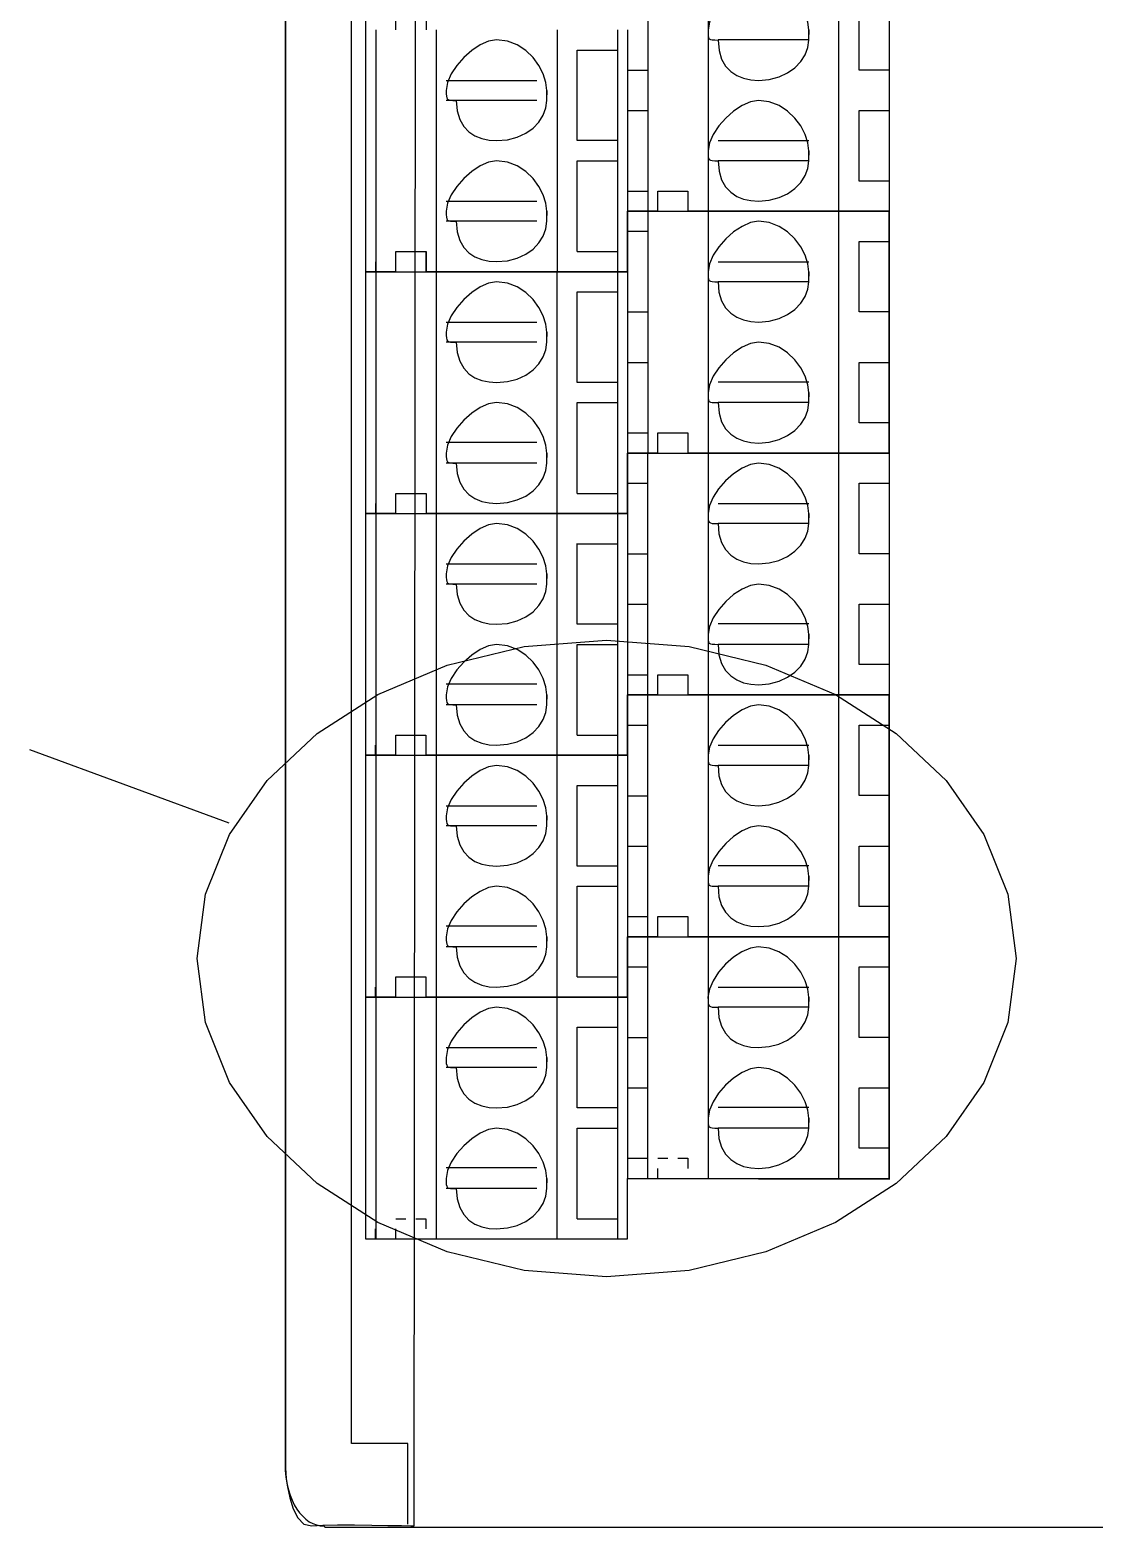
# Model space of a CAD drawing. Header units: metres. Extents: x 0 to 595, y 0 to 842.
# Drawn here: x 208.2 to 250.8, y 447.9 to 507.9 of the extents above; entities that cross this region are included whole.
import ezdxf

# ---------------------------------------------------------------- set-up
doc = ezdxf.new("R2010")
doc.units = ezdxf.units.M
doc.layers.add('SCHEMATICS', color=7, linetype='Continuous')

msp = doc.modelspace()

# ---------------------------------------------------------------- linework, layer by layer
at = {"layer": 'SCHEMATICS', "color": 7}
for p, q in [((223.547, 447.941), (223.631, 556.076)), ((218.373, 553.764), (218.373, 450.272)), ((218.389, 553.764), (218.389, 450.272)), ((221.039, 451.239), (221.039, 552.801)), ((242.587, 461.834), (242.587, 539.375)), ((221.602, 536.954), (221.602, 459.444)), ((232.904, 510.314), (232.904, 500.63)), ((235.324, 510.314), (235.324, 500.63)), ((240.568, 500.629), (240.568, 510.313)), ((242.586, 500.629), (242.586, 510.313)), ((241.376, 506.276), (241.376, 509.101)), ((222.813, 507.89), (222.813, 508.694)), ((224.022, 508.694), (224.022, 507.89)), ((221.6, 507.891), (221.6, 498.202)), ((222.008, 507.891), (222.008, 498.202)), ((224.431, 507.891), (224.431, 498.202)), ((229.271, 507.89), (229.271, 498.201)), ((231.695, 507.89), (231.695, 498.201)), ((232.099, 507.891), (232.099, 500.629)), ((239.36, 507.488), (239.36, 507.89)), ((230.078, 507.085), (231.694, 507.085)), ((230.079, 503.455), (230.079, 507.087)), ((239.36, 507.489), (235.725, 507.489)), ((224.832, 505.87), (228.467, 505.87)), ((232.097, 506.277), (232.499, 506.277)), ((232.499, 506.277), (232.903, 506.277)), ((242.587, 506.276), (241.376, 506.276)), ((228.866, 505.068), (228.866, 505.47)), ((228.467, 505.066), (224.832, 505.066)), ((232.097, 504.663), (232.499, 504.663)), ((232.499, 504.663), (232.903, 504.663)), ((241.376, 501.836), (241.376, 504.664)), ((241.376, 504.662), (242.587, 504.662)), ((231.695, 503.455), (230.079, 503.455)), ((235.725, 503.454), (239.36, 503.454)), ((239.36, 502.647), (239.36, 503.048)), ((230.079, 502.647), (231.695, 502.647)), ((230.079, 499.012), (230.079, 502.647)), ((239.36, 502.646), (235.725, 502.646)), ((242.587, 501.836), (241.376, 501.836)), ((224.832, 501.03), (228.467, 501.03)), ((232.099, 501.432), (232.501, 501.432)), ((232.501, 501.432), (232.905, 501.432)), ((233.307, 501.434), (234.516, 501.434)), ((233.307, 500.63), (233.307, 501.434)), ((233.308, 501.434), (233.712, 501.434)), ((233.308, 500.63), (233.308, 501.031)), ((234.116, 501.434), (234.517, 501.434)), ((234.516, 501.434), (234.516, 500.63)), ((234.517, 501.434), (234.517, 501.03)), ((234.517, 501.03), (234.517, 500.629)), ((228.866, 500.223), (228.866, 500.631)), ((232.096, 500.63), (232.096, 498.203)), ((233.305, 500.63), (232.096, 500.63)), ((232.098, 500.629), (233.307, 500.629)), ((232.098, 498.202), (232.098, 500.629)), ((232.904, 500.629), (232.904, 490.936)), ((233.307, 500.629), (234.516, 500.629)), ((242.584, 500.63), (234.514, 500.63)), ((234.516, 500.629), (242.586, 500.629)), ((235.324, 500.629), (235.324, 490.936)), ((240.568, 490.936), (240.568, 500.629)), ((242.585, 490.937), (242.585, 500.63)), ((228.467, 500.222), (224.832, 500.222)), ((232.096, 499.822), (232.498, 499.822)), ((232.498, 499.822), (232.902, 499.822)), ((241.375, 499.414), (242.586, 499.414)), ((241.375, 496.589), (241.375, 499.414)), ((222.007, 498.201), (222.007, 498.603)), ((222.812, 499.012), (224.021, 499.012)), ((222.812, 498.203), (222.812, 499.012)), ((222.814, 499.01), (223.218, 499.01)), ((222.814, 498.201), (222.814, 498.603)), ((223.621, 499.01), (224.023, 499.01)), ((224.021, 499.012), (224.021, 498.203)), ((224.023, 499.01), (224.023, 498.604)), ((224.023, 498.604), (224.023, 498.202)), ((230.079, 499.01), (231.695, 499.01)), ((235.724, 498.605), (239.359, 498.605)), ((222.811, 498.203), (221.599, 498.203)), ((221.6, 498.202), (221.6, 488.515)), ((221.601, 498.202), (222.813, 498.202)), ((222.008, 498.202), (222.008, 488.515)), ((222.813, 498.202), (224.022, 498.202)), ((232.096, 498.203), (224.02, 498.203)), ((224.022, 498.202), (232.098, 498.202)), ((224.431, 498.202), (224.431, 488.515)), ((229.27, 498.203), (229.27, 488.516)), ((231.694, 498.203), (231.694, 488.516)), ((232.099, 498.202), (232.099, 490.936)), ((239.359, 497.801), (239.359, 498.203)), ((230.077, 497.399), (231.693, 497.399)), ((230.079, 493.765), (230.079, 497.398)), ((239.359, 497.801), (235.724, 497.801)), ((224.831, 496.187), (228.466, 496.187)), ((232.096, 496.589), (232.498, 496.589)), ((232.498, 496.589), (232.902, 496.589)), ((242.586, 496.589), (241.375, 496.589)), ((228.866, 495.378), (228.866, 495.78)), ((228.466, 495.378), (224.831, 495.378)), ((232.096, 494.57), (232.498, 494.57)), ((232.498, 494.57), (232.902, 494.57)), ((241.375, 494.57), (242.586, 494.57)), ((241.376, 492.148), (241.376, 494.569)), ((231.695, 493.765), (230.079, 493.765)), ((235.725, 493.79), (239.36, 493.79)), ((239.36, 492.957), (239.36, 493.358)), ((230.079, 492.957), (231.695, 492.957)), ((230.079, 489.319), (230.079, 492.957)), ((239.36, 492.956), (235.725, 492.956)), ((242.587, 492.148), (241.376, 492.148)), ((224.832, 491.369), (228.467, 491.369)), ((232.098, 491.745), (232.5, 491.745)), ((232.5, 491.745), (232.904, 491.745)), ((233.308, 491.745), (233.712, 491.745)), ((233.309, 491.746), (234.518, 491.746)), ((233.309, 490.937), (233.309, 491.746)), ((234.116, 491.745), (234.517, 491.745)), ((234.517, 491.745), (234.517, 491.338)), ((234.518, 491.746), (234.518, 490.937)), ((228.866, 490.533), (228.866, 490.937)), ((232.098, 490.936), (232.098, 488.515)), ((233.307, 490.936), (232.098, 490.936)), ((232.098, 490.936), (233.307, 490.936)), ((232.098, 488.515), (232.098, 490.936)), ((232.903, 490.938), (232.903, 481.249)), ((233.307, 490.936), (234.516, 490.936)), ((233.308, 490.936), (233.308, 491.338)), ((242.586, 490.936), (234.516, 490.936)), ((234.516, 490.936), (242.586, 490.936)), ((235.323, 490.938), (235.323, 481.249)), ((240.567, 481.249), (240.567, 490.938)), ((242.587, 481.247), (242.587, 490.936)), ((228.467, 490.532), (224.832, 490.532)), ((232.098, 489.724), (232.5, 489.724)), ((232.5, 489.724), (232.904, 489.724)), ((241.374, 489.726), (242.585, 489.726)), ((241.374, 486.901), (241.374, 489.726)), ((222.813, 489.319), (223.217, 489.319)), ((222.814, 489.32), (224.023, 489.32)), ((222.814, 488.516), (222.814, 489.32)), ((223.62, 489.319), (224.022, 489.319)), ((224.022, 489.319), (224.022, 488.915)), ((224.023, 489.32), (224.023, 488.516)), ((230.078, 489.32), (231.694, 489.32)), ((221.599, 488.517), (221.599, 478.828)), ((222.813, 488.515), (221.601, 488.515)), ((221.601, 488.515), (222.813, 488.515)), ((222.006, 488.516), (222.006, 488.917)), ((222.007, 488.517), (222.007, 478.828)), ((222.813, 488.515), (222.813, 488.916)), ((222.813, 488.515), (224.022, 488.515)), ((232.098, 488.515), (224.022, 488.515)), ((224.022, 488.515), (232.098, 488.515)), ((224.43, 488.517), (224.43, 478.828)), ((229.269, 488.517), (229.269, 478.828)), ((231.693, 488.517), (231.693, 478.828)), ((232.098, 488.517), (232.098, 481.249)), ((235.726, 488.916), (239.361, 488.916)), ((239.358, 488.113), (239.358, 488.517)), ((239.361, 488.112), (235.726, 488.112)), ((230.078, 484.074), (230.078, 487.305)), ((230.079, 487.303), (231.695, 487.303)), ((232.098, 486.899), (232.5, 486.899)), ((232.5, 486.899), (232.904, 486.899)), ((242.585, 486.901), (241.374, 486.901)), ((224.833, 486.495), (228.468, 486.495)), ((228.865, 485.686), (228.865, 486.092)), ((228.468, 485.685), (224.833, 485.685)), ((232.098, 484.88), (232.5, 484.88)), ((232.5, 484.88), (232.904, 484.88)), ((241.374, 484.882), (242.585, 484.882)), ((241.375, 482.457), (241.375, 484.883)), ((231.694, 484.074), (230.078, 484.074)), ((235.724, 484.104), (239.359, 484.104)), ((239.359, 483.27), (239.359, 483.672)), ((230.078, 483.27), (231.694, 483.27)), ((230.078, 479.632), (230.078, 483.27)), ((239.359, 483.27), (235.724, 483.27)), ((242.586, 482.457), (241.375, 482.457)), ((232.097, 482.053), (232.499, 482.053)), ((232.499, 482.053), (232.903, 482.053)), ((233.306, 482.05), (234.515, 482.05)), ((233.306, 481.246), (233.306, 482.05)), ((233.307, 482.053), (233.711, 482.053)), ((234.115, 482.053), (234.516, 482.053)), ((234.515, 482.05), (234.515, 481.246)), ((234.516, 482.053), (234.516, 481.651)), ((224.831, 481.683), (228.466, 481.683)), ((228.865, 480.847), (228.865, 481.249)), ((232.095, 481.245), (232.095, 478.824)), ((233.304, 481.245), (232.095, 481.245)), ((232.097, 481.249), (233.306, 481.249)), ((232.097, 478.828), (232.097, 481.249)), ((232.903, 481.246), (232.903, 471.553)), ((233.306, 481.249), (234.515, 481.249)), ((233.307, 481.249), (233.307, 481.651)), ((242.583, 481.245), (234.513, 481.245)), ((234.515, 481.249), (242.585, 481.249)), ((235.323, 481.246), (235.323, 471.553)), ((240.567, 471.553), (240.567, 481.246)), ((242.584, 471.552), (242.584, 481.245)), ((228.466, 480.847), (224.831, 480.847)), ((232.095, 480.034), (232.497, 480.034)), ((232.497, 480.034), (232.901, 480.034)), ((241.374, 480.035), (242.585, 480.035)), ((241.374, 477.207), (241.374, 480.035)), ((222.811, 479.629), (224.02, 479.629)), ((222.811, 478.825), (222.811, 479.629)), ((222.812, 479.632), (223.216, 479.632)), ((223.619, 479.632), (224.021, 479.632)), ((224.02, 479.629), (224.02, 478.825)), ((224.021, 479.632), (224.021, 479.228)), ((230.077, 479.632), (231.693, 479.632)), ((216.134, 476.098), (208.154, 479.04)), ((222.81, 478.824), (221.598, 478.824)), ((221.599, 478.825), (221.599, 469.132)), ((221.6, 478.828), (222.812, 478.828)), ((222.005, 478.828), (222.005, 479.229)), ((222.007, 478.825), (222.007, 469.132)), ((222.812, 478.828), (222.812, 479.229)), ((222.812, 478.828), (224.021, 478.828)), ((232.095, 478.824), (224.019, 478.824)), ((224.021, 478.828), (232.097, 478.828)), ((224.43, 478.825), (224.43, 469.132)), ((229.269, 478.826), (229.269, 469.133)), ((231.693, 478.826), (231.693, 469.133)), ((232.098, 478.825), (232.098, 471.553)), ((235.723, 479.225), (239.358, 479.225)), ((239.358, 478.418), (239.358, 478.826)), ((239.358, 478.417), (235.723, 478.417)), ((230.076, 477.608), (231.692, 477.608)), ((230.078, 474.382), (230.078, 477.609)), ((232.095, 477.206), (232.497, 477.206)), ((232.497, 477.206), (232.901, 477.206)), ((242.585, 477.207), (241.374, 477.207)), ((224.83, 476.804), (228.465, 476.804)), ((228.865, 475.996), (228.865, 476.401)), ((228.465, 475.996), (224.83, 475.996)), ((232.095, 475.185), (232.497, 475.185)), ((232.497, 475.185), (232.901, 475.185)), ((241.374, 475.186), (242.585, 475.186)), ((241.375, 472.769), (241.375, 475.186)), ((231.694, 474.382), (230.078, 474.382)), ((235.724, 474.412), (239.359, 474.412)), ((239.359, 473.574), (239.359, 473.98)), ((230.078, 473.574), (231.694, 473.574)), ((230.078, 469.945), (230.078, 473.574)), ((239.359, 473.573), (235.724, 473.573)), ((242.586, 472.769), (241.375, 472.769)), ((232.097, 472.362), (232.499, 472.362)), ((232.499, 472.362), (232.903, 472.362)), ((233.305, 472.363), (234.514, 472.363)), ((233.305, 471.554), (233.305, 472.363)), ((233.307, 472.362), (233.711, 472.362)), ((234.115, 472.362), (234.516, 472.362)), ((234.514, 472.363), (234.514, 471.554)), ((234.516, 472.362), (234.516, 471.96)), ((224.831, 471.986), (228.466, 471.986)), ((232.902, 471.555), (232.902, 461.868)), ((233.307, 471.553), (233.307, 471.959)), ((235.322, 471.555), (235.322, 461.868)), ((240.566, 461.868), (240.566, 471.555)), ((228.466, 471.15), (224.831, 471.15)), ((228.865, 471.151), (228.865, 471.553)), ((232.094, 471.553), (232.094, 469.132)), ((233.303, 471.553), (232.094, 471.553)), ((232.097, 471.553), (233.306, 471.553)), ((232.097, 469.132), (232.097, 471.553)), ((233.306, 471.553), (234.515, 471.553)), ((242.582, 471.553), (234.512, 471.553)), ((234.515, 471.553), (242.585, 471.553)), ((242.583, 461.866), (242.583, 471.553)), ((222.81, 469.946), (224.019, 469.946)), ((222.81, 469.133), (222.81, 469.946)), ((222.812, 469.945), (223.216, 469.945)), ((223.619, 469.945), (224.021, 469.945)), ((224.019, 469.946), (224.019, 469.133)), ((224.021, 469.945), (224.021, 469.532)), ((230.077, 469.946), (231.693, 469.946)), ((232.094, 470.348), (232.496, 470.348)), ((232.496, 470.348), (232.9, 470.348)), ((241.373, 470.349), (242.584, 470.349)), ((241.373, 467.521), (241.373, 470.349)), ((222.005, 469.133), (222.005, 469.534)), ((222.812, 469.132), (222.812, 469.533)), ((235.722, 469.533), (239.357, 469.533)), ((222.809, 469.132), (221.597, 469.132)), ((221.598, 469.134), (221.598, 459.445)), ((221.6, 469.132), (222.812, 469.132)), ((222.006, 469.134), (222.006, 459.445)), ((222.812, 469.132), (224.021, 469.132)), ((232.094, 469.132), (224.018, 469.132)), ((224.021, 469.132), (232.097, 469.132)), ((224.429, 469.134), (224.429, 459.445)), ((229.268, 469.134), (229.268, 459.445)), ((231.692, 469.134), (231.692, 459.445)), ((232.097, 469.134), (232.097, 461.868)), ((239.357, 468.729), (235.722, 468.729)), ((239.357, 468.73), (239.357, 469.134)), ((230.075, 467.925), (231.691, 467.925)), ((230.077, 464.692), (230.077, 467.926)), ((232.094, 467.52), (232.496, 467.52)), ((232.496, 467.52), (232.9, 467.52)), ((242.584, 467.521), (241.373, 467.521)), ((224.829, 467.112), (228.464, 467.112)), ((228.464, 466.308), (224.829, 466.308)), ((228.864, 466.309), (228.864, 466.71)), ((232.094, 465.499), (232.496, 465.499)), ((232.496, 465.499), (232.9, 465.499)), ((241.373, 465.5), (242.584, 465.5)), ((241.374, 463.078), (241.374, 465.501)), ((231.693, 464.692), (230.077, 464.692)), ((235.723, 464.722), (239.358, 464.722)), ((230.077, 463.886), (231.693, 463.886)), ((230.077, 460.253), (230.077, 463.886)), ((239.358, 463.886), (235.723, 463.886)), ((239.358, 463.886), (239.358, 464.288)), ((232.096, 462.676), (232.498, 462.676)), ((232.498, 462.676), (232.902, 462.676)), ((233.306, 462.677), (233.71, 462.677)), ((234.114, 462.677), (234.515, 462.677)), ((234.515, 462.677), (234.515, 462.27)), ((242.585, 463.078), (241.374, 463.078)), ((224.83, 462.299), (228.465, 462.299)), ((233.306, 461.868), (233.306, 462.27)), ((228.465, 461.459), (224.83, 461.459)), ((228.864, 461.459), (228.864, 461.867)), ((232.096, 461.868), (233.305, 461.868)), ((232.096, 459.445), (232.096, 461.868)), ((232.099, 459.444), (232.099, 461.867)), ((232.099, 461.867), (242.587, 461.834)), ((233.305, 461.868), (234.514, 461.868)), ((234.514, 461.868), (242.584, 461.868)), ((222.811, 460.254), (223.215, 460.254)), ((223.618, 460.254), (224.02, 460.254)), ((224.02, 460.254), (224.02, 459.847)), ((230.076, 460.254), (231.692, 460.254)), ((222.004, 459.445), (222.004, 459.847)), ((222.811, 459.445), (222.811, 459.847)), ((221.599, 459.445), (222.811, 459.445)), ((221.602, 459.444), (232.099, 459.444)), ((222.811, 459.445), (224.02, 459.445)), ((224.02, 459.445), (232.096, 459.445)), ((223.3, 451.239), (221.039, 451.239)), ((223.3, 448.011), (223.3, 451.239)), ((218.389, 450.272), (218.4, 450.05)), ((218.4, 450.05), (218.424, 449.825)), ((218.424, 449.825), (218.458, 449.598)), ((218.458, 449.598), (218.511, 449.385)), ((218.511, 449.385), (218.575, 449.174)), ((218.575, 449.174), (218.655, 448.974)), ((218.655, 448.974), (218.745, 448.793)), ((218.745, 448.793), (218.845, 448.617)), ((218.845, 448.617), (218.956, 448.467)), ((218.956, 448.467), (219.082, 448.335)), ((219.082, 448.335), (219.21, 448.207)), ((219.21, 448.207), (219.346, 448.107)), ((219.346, 448.107), (219.492, 448.033)), ((219.492, 448.033), (219.639, 447.981)), ((219.639, 447.981), (219.786, 447.949)), ((219.786, 447.949), (219.936, 447.94)), ((219.936, 447.94), (219.973, 447.897)), ((219.973, 447.897), (397.561, 447.897))]:
    msp.add_line(p, q, dxfattribs=at)
for points in [[(237.339, 509.909), (237.022, 509.855), (236.685, 509.707), (236.348, 509.482), (236.03, 509.201), (235.749, 508.882), (235.525, 508.545), (235.377, 508.208), (235.323, 507.89)], [(239.36, 507.89), (239.323, 508.208), (239.215, 508.545), (239.04, 508.882), (238.804, 509.201), (238.511, 509.482), (238.166, 509.707), (237.774, 509.855), (237.339, 509.909)], [(235.323, 507.89), (235.324, 507.757), (235.329, 507.658), (235.344, 507.586), (235.373, 507.538), (235.421, 507.509), (235.493, 507.494), (235.592, 507.489), (235.725, 507.488)], [(239.36, 507.89), (239.36, 507.874), (239.36, 507.834), (239.36, 507.784), (239.36, 507.739), (239.36, 507.713), (239.36, 507.72), (239.36, 507.775), (239.36, 507.89)], [(226.851, 507.491), (226.532, 507.437), (226.195, 507.289), (225.857, 507.065), (225.538, 506.784), (225.258, 506.465), (225.034, 506.127), (224.886, 505.789), (224.832, 505.47)], [(228.866, 505.47), (228.829, 505.789), (228.721, 506.127), (228.547, 506.465), (228.312, 506.784), (228.02, 507.065), (227.676, 507.289), (227.285, 507.437), (226.851, 507.491)], [(235.725, 507.488), (235.761, 507.071), (235.864, 506.724), (236.024, 506.443), (236.231, 506.224), (236.475, 506.062), (236.748, 505.952), (237.039, 505.889), (237.339, 505.869)], [(237.339, 505.869), (237.774, 505.905), (238.166, 506.008), (238.511, 506.168), (238.804, 506.375), (239.04, 506.62), (239.215, 506.893), (239.323, 507.186), (239.36, 507.488)], [(224.832, 505.47), (224.833, 505.337), (224.838, 505.238), (224.853, 505.166), (224.883, 505.118), (224.931, 505.089), (225.003, 505.074), (225.103, 505.069), (225.237, 505.068)], [(228.866, 505.47), (228.866, 505.454), (228.866, 505.413), (228.866, 505.364), (228.866, 505.319), (228.866, 505.293), (228.866, 505.3), (228.866, 505.355), (228.866, 505.47)], [(225.237, 505.068), (225.273, 504.651), (225.376, 504.305), (225.535, 504.025), (225.741, 503.807), (225.985, 503.646), (226.258, 503.537), (226.55, 503.475), (226.851, 503.455)], [(226.851, 503.455), (227.285, 503.491), (227.676, 503.593), (228.02, 503.752), (228.312, 503.958), (228.547, 504.202), (228.721, 504.475), (228.829, 504.766), (228.866, 505.068)], [(237.339, 505.068), (237.022, 505.014), (236.685, 504.866), (236.348, 504.642), (236.03, 504.361), (235.749, 504.042), (235.525, 503.705), (235.377, 503.367), (235.323, 503.048)], [(239.36, 503.048), (239.323, 503.367), (239.215, 503.705), (239.04, 504.042), (238.804, 504.361), (238.511, 504.642), (238.166, 504.866), (237.774, 505.014), (237.339, 505.068)], [(235.323, 503.048), (235.324, 502.916), (235.329, 502.816), (235.344, 502.745), (235.373, 502.697), (235.421, 502.668), (235.493, 502.653), (235.592, 502.648), (235.725, 502.647)], [(239.36, 503.048), (239.36, 503.032), (239.36, 502.992), (239.36, 502.942), (239.36, 502.898), (239.36, 502.872), (239.36, 502.879), (239.36, 502.933), (239.36, 503.048)], [(226.851, 502.647), (226.532, 502.593), (226.195, 502.445), (225.857, 502.221), (225.538, 501.941), (225.258, 501.622), (225.034, 501.285), (224.886, 500.948), (224.832, 500.631)], [(228.866, 500.631), (228.829, 500.948), (228.721, 501.285), (228.547, 501.622), (228.312, 501.941), (228.02, 502.221), (227.676, 502.445), (227.285, 502.593), (226.851, 502.647)], [(235.725, 502.647), (235.761, 502.23), (235.864, 501.883), (236.024, 501.603), (236.231, 501.385), (236.475, 501.223), (236.748, 501.113), (237.039, 501.051), (237.339, 501.031)], [(237.339, 501.031), (237.774, 501.067), (238.166, 501.17), (238.511, 501.329), (238.804, 501.535), (239.04, 501.78), (239.215, 502.053), (239.323, 502.345), (239.36, 502.647)], [(224.832, 500.631), (224.833, 500.496), (224.838, 500.395), (224.853, 500.323), (224.883, 500.274), (224.931, 500.245), (225.003, 500.229), (225.103, 500.224), (225.237, 500.223)], [(228.866, 500.631), (228.866, 500.614), (228.866, 500.574), (228.866, 500.523), (228.866, 500.478), (228.866, 500.452), (228.866, 500.459), (228.866, 500.514), (228.866, 500.631)], [(225.237, 500.223), (225.273, 499.806), (225.376, 499.459), (225.535, 499.179), (225.741, 498.96), (225.985, 498.798), (226.258, 498.688), (226.55, 498.626), (226.851, 498.606)], [(226.851, 498.606), (227.285, 498.642), (227.676, 498.745), (228.02, 498.904), (228.312, 499.111), (228.547, 499.356), (228.721, 499.629), (228.829, 499.921), (228.866, 500.223)], [(237.338, 500.222), (237.021, 500.169), (236.684, 500.02), (236.347, 499.797), (236.029, 499.516), (235.748, 499.197), (235.524, 498.86), (235.376, 498.522), (235.322, 498.203)], [(239.359, 498.203), (239.322, 498.522), (239.214, 498.86), (239.039, 499.197), (238.803, 499.516), (238.51, 499.797), (238.165, 500.02), (237.773, 500.169), (237.338, 500.222)], [(235.322, 498.203), (235.323, 498.07), (235.328, 497.971), (235.343, 497.899), (235.372, 497.851), (235.42, 497.822), (235.492, 497.807), (235.591, 497.802), (235.724, 497.801)], [(239.359, 498.203), (239.359, 498.187), (239.359, 498.147), (239.359, 498.097), (239.359, 498.052), (239.359, 498.026), (239.359, 498.034), (239.359, 498.088), (239.359, 498.203)], [(226.851, 497.801), (226.532, 497.747), (226.195, 497.599), (225.857, 497.375), (225.538, 497.094), (225.258, 496.775), (225.034, 496.437), (224.886, 496.099), (224.832, 495.78)], [(228.866, 495.78), (228.829, 496.099), (228.721, 496.437), (228.547, 496.775), (228.312, 497.094), (228.02, 497.375), (227.676, 497.599), (227.285, 497.747), (226.851, 497.801)], [(235.724, 497.801), (235.76, 497.384), (235.863, 497.038), (236.023, 496.758), (236.23, 496.54), (236.474, 496.378), (236.747, 496.269), (237.038, 496.207), (237.338, 496.187)], [(237.338, 496.187), (237.773, 496.223), (238.165, 496.326), (238.51, 496.486), (238.803, 496.693), (239.039, 496.937), (239.214, 497.21), (239.322, 497.501), (239.359, 497.801)], [(224.832, 495.78), (224.833, 495.647), (224.838, 495.548), (224.853, 495.476), (224.883, 495.428), (224.931, 495.399), (225.003, 495.384), (225.103, 495.379), (225.237, 495.378)], [(228.866, 495.78), (228.866, 495.764), (228.866, 495.724), (228.866, 495.674), (228.866, 495.629), (228.866, 495.603), (228.866, 495.61), (228.866, 495.665), (228.866, 495.78)], [(225.237, 495.378), (225.273, 494.96), (225.376, 494.613), (225.535, 494.334), (225.741, 494.116), (225.985, 493.955), (226.258, 493.846), (226.55, 493.785), (226.851, 493.765)], [(226.851, 493.765), (227.285, 493.801), (227.676, 493.903), (228.02, 494.062), (228.312, 494.268), (228.547, 494.512), (228.721, 494.785), (228.829, 495.076), (228.866, 495.378)], [(237.339, 495.378), (237.022, 495.324), (236.685, 495.176), (236.348, 494.951), (236.03, 494.67), (235.749, 494.351), (235.525, 494.013), (235.377, 493.676), (235.323, 493.358)], [(239.36, 493.358), (239.323, 493.676), (239.215, 494.013), (239.04, 494.351), (238.804, 494.67), (238.511, 494.951), (238.166, 495.176), (237.774, 495.324), (237.339, 495.378)], [(235.323, 493.358), (235.324, 493.226), (235.329, 493.126), (235.344, 493.055), (235.373, 493.007), (235.421, 492.978), (235.493, 492.963), (235.592, 492.958), (235.725, 492.957)], [(239.36, 493.358), (239.36, 493.342), (239.36, 493.302), (239.36, 493.252), (239.36, 493.208), (239.36, 493.182), (239.36, 493.189), (239.36, 493.243), (239.36, 493.358)], [(226.851, 492.957), (226.532, 492.903), (226.195, 492.755), (225.857, 492.531), (225.538, 492.25), (225.258, 491.931), (225.034, 491.594), (224.886, 491.256), (224.832, 490.937)], [(228.866, 490.937), (228.829, 491.256), (228.721, 491.594), (228.547, 491.931), (228.312, 492.25), (228.02, 492.531), (227.676, 492.755), (227.285, 492.903), (226.851, 492.957)], [(235.725, 492.957), (235.761, 492.54), (235.864, 492.193), (236.024, 491.912), (236.231, 491.693), (236.475, 491.531), (236.748, 491.421), (237.039, 491.358), (237.339, 491.338)], [(237.339, 491.338), (237.774, 491.374), (238.166, 491.477), (238.511, 491.637), (238.804, 491.844), (239.04, 492.089), (239.215, 492.363), (239.323, 492.655), (239.36, 492.957)], [(224.832, 490.937), (224.833, 490.804), (224.838, 490.703), (224.853, 490.632), (224.883, 490.584), (224.931, 490.554), (225.003, 490.539), (225.103, 490.534), (225.237, 490.533)], [(228.866, 490.937), (228.866, 490.92), (228.866, 490.88), (228.866, 490.831), (228.866, 490.786), (228.866, 490.76), (228.866, 490.767), (228.866, 490.821), (228.866, 490.937)], [(225.237, 490.533), (225.273, 490.115), (225.376, 489.768), (225.535, 489.488), (225.741, 489.269), (225.985, 489.108), (226.258, 488.998), (226.55, 488.936), (226.851, 488.916)], [(226.851, 488.916), (227.285, 488.952), (227.676, 489.055), (228.02, 489.214), (228.312, 489.421), (228.547, 489.666), (228.721, 489.939), (228.829, 490.231), (228.866, 490.533)], [(237.337, 490.534), (237.02, 490.48), (236.683, 490.332), (236.346, 490.108), (236.028, 489.827), (235.747, 489.508), (235.523, 489.171), (235.375, 488.834), (235.321, 488.517)], [(239.358, 488.517), (239.321, 488.834), (239.213, 489.171), (239.038, 489.508), (238.802, 489.827), (238.509, 490.108), (238.164, 490.332), (237.772, 490.48), (237.337, 490.534)], [(235.321, 488.517), (235.322, 488.384), (235.327, 488.283), (235.342, 488.212), (235.371, 488.163), (235.419, 488.134), (235.491, 488.119), (235.59, 488.114), (235.723, 488.113)], [(239.358, 488.517), (239.358, 488.5), (239.358, 488.46), (239.358, 488.41), (239.358, 488.365), (239.358, 488.339), (239.358, 488.346), (239.358, 488.401), (239.358, 488.517)], [(226.85, 488.113), (226.531, 488.059), (226.194, 487.911), (225.856, 487.687), (225.538, 487.406), (225.257, 487.087), (225.033, 486.749), (224.885, 486.411), (224.831, 486.092)], [(228.865, 486.092), (228.828, 486.411), (228.72, 486.749), (228.546, 487.087), (228.311, 487.406), (228.019, 487.687), (227.675, 487.911), (227.284, 488.059), (226.85, 488.113)], [(235.723, 488.113), (235.759, 487.695), (235.862, 487.349), (236.022, 487.069), (236.229, 486.85), (236.473, 486.688), (236.746, 486.578), (237.037, 486.516), (237.337, 486.496)], [(237.337, 486.496), (237.772, 486.532), (238.164, 486.635), (238.509, 486.794), (238.802, 487.001), (239.038, 487.246), (239.213, 487.519), (239.321, 487.811), (239.358, 488.113)], [(224.831, 486.092), (224.832, 485.958), (224.837, 485.857), (224.852, 485.785), (224.882, 485.737), (224.93, 485.707), (225.002, 485.692), (225.102, 485.687), (225.236, 485.686)], [(228.865, 486.092), (228.865, 486.075), (228.865, 486.035), (228.865, 485.985), (228.865, 485.94), (228.865, 485.913), (228.865, 485.921), (228.865, 485.975), (228.865, 486.092)], [(225.236, 485.686), (225.272, 485.269), (225.375, 484.923), (225.534, 484.643), (225.74, 484.425), (225.984, 484.264), (226.257, 484.155), (226.549, 484.093), (226.85, 484.073)], [(226.85, 484.073), (227.284, 484.109), (227.675, 484.212), (228.019, 484.371), (228.311, 484.578), (228.546, 484.822), (228.72, 485.095), (228.828, 485.386), (228.865, 485.686)], [(237.338, 485.687), (237.021, 485.633), (236.684, 485.485), (236.347, 485.261), (236.029, 484.981), (235.748, 484.663), (235.524, 484.326), (235.376, 483.989), (235.322, 483.672)], [(239.359, 483.672), (239.322, 483.989), (239.214, 484.326), (239.039, 484.663), (238.803, 484.981), (238.51, 485.261), (238.165, 485.485), (237.773, 485.633), (237.338, 485.687)], [(235.322, 483.672), (235.323, 483.539), (235.328, 483.44), (235.343, 483.368), (235.372, 483.32), (235.42, 483.291), (235.492, 483.276), (235.591, 483.271), (235.724, 483.27)], [(239.359, 483.672), (239.359, 483.655), (239.359, 483.615), (239.359, 483.566), (239.359, 483.521), (239.359, 483.495), (239.359, 483.502), (239.359, 483.557), (239.359, 483.672)], [(214.856, 470.685), (215.189, 473.255), (216.145, 475.648), (217.657, 477.814), (219.66, 479.702), (222.088, 481.259), (224.874, 482.435), (227.953, 483.178), (231.259, 483.437)], [(226.85, 483.27), (226.531, 483.216), (226.194, 483.067), (225.856, 482.842), (225.538, 482.561), (225.257, 482.242), (225.033, 481.904), (224.885, 481.567), (224.831, 481.249)], [(228.865, 481.249), (228.828, 481.567), (228.72, 481.904), (228.546, 482.242), (228.311, 482.561), (228.019, 482.842), (227.675, 483.067), (227.284, 483.216), (226.85, 483.27)], [(231.259, 483.437), (234.564, 483.178), (237.643, 482.435), (240.429, 481.259), (242.857, 479.702), (244.86, 477.814), (246.372, 475.648), (247.328, 473.255), (247.661, 470.685)], [(235.724, 483.27), (235.76, 482.851), (235.863, 482.504), (236.023, 482.223), (236.23, 482.004), (236.474, 481.842), (236.747, 481.733), (237.038, 481.671), (237.338, 481.651)], [(237.338, 481.651), (237.773, 481.687), (238.165, 481.79), (238.51, 481.949), (238.803, 482.156), (239.039, 482.4), (239.214, 482.674), (239.322, 482.967), (239.359, 483.27)], [(224.831, 481.249), (224.832, 481.116), (224.837, 481.017), (224.852, 480.945), (224.882, 480.897), (224.93, 480.868), (225.002, 480.853), (225.102, 480.848), (225.236, 480.847)], [(228.865, 481.249), (228.865, 481.232), (228.865, 481.192), (228.865, 481.143), (228.865, 481.098), (228.865, 481.072), (228.865, 481.079), (228.865, 481.134), (228.865, 481.249)], [(225.236, 480.847), (225.272, 480.429), (225.375, 480.081), (225.534, 479.801), (225.74, 479.582), (225.984, 479.42), (226.257, 479.31), (226.549, 479.248), (226.85, 479.228)], [(226.85, 479.228), (227.284, 479.264), (227.675, 479.367), (228.019, 479.527), (228.311, 479.734), (228.546, 479.979), (228.72, 480.252), (228.828, 480.545), (228.865, 480.847)], [(237.337, 480.845), (237.02, 480.791), (236.683, 480.643), (236.346, 480.418), (236.028, 480.137), (235.747, 479.818), (235.523, 479.481), (235.375, 479.144), (235.321, 478.826)], [(239.358, 478.826), (239.321, 479.144), (239.213, 479.481), (239.038, 479.818), (238.802, 480.137), (238.509, 480.418), (238.164, 480.643), (237.772, 480.791), (237.337, 480.845)], [(235.321, 478.826), (235.322, 478.691), (235.327, 478.59), (235.342, 478.518), (235.371, 478.469), (235.419, 478.44), (235.491, 478.424), (235.59, 478.419), (235.723, 478.418)], [(239.358, 478.826), (239.358, 478.809), (239.358, 478.769), (239.358, 478.719), (239.358, 478.673), (239.358, 478.647), (239.358, 478.654), (239.358, 478.709), (239.358, 478.826)], [(226.85, 478.417), (226.531, 478.364), (226.194, 478.215), (225.856, 477.992), (225.538, 477.711), (225.257, 477.393), (225.033, 477.056), (224.885, 476.719), (224.831, 476.401)], [(228.865, 476.401), (228.828, 476.719), (228.72, 477.056), (228.546, 477.393), (228.311, 477.711), (228.019, 477.992), (227.675, 478.215), (227.284, 478.364), (226.85, 478.417)], [(235.723, 478.418), (235.759, 478.001), (235.862, 477.655), (236.022, 477.376), (236.229, 477.157), (236.473, 476.996), (236.746, 476.887), (237.037, 476.825), (237.337, 476.805)], [(237.337, 476.805), (237.772, 476.841), (238.164, 476.943), (238.509, 477.102), (238.802, 477.308), (239.038, 477.552), (239.213, 477.825), (239.321, 478.117), (239.358, 478.418)], [(224.831, 476.401), (224.832, 476.267), (224.837, 476.167), (224.852, 476.095), (224.882, 476.047), (224.93, 476.017), (225.002, 476.002), (225.102, 475.997), (225.236, 475.996)], [(228.865, 476.401), (228.865, 476.384), (228.865, 476.344), (228.865, 476.294), (228.865, 476.249), (228.865, 476.223), (228.865, 476.23), (228.865, 476.285), (228.865, 476.401)], [(225.236, 475.996), (225.272, 475.579), (225.375, 475.233), (225.534, 474.953), (225.74, 474.735), (225.984, 474.573), (226.257, 474.464), (226.549, 474.402), (226.85, 474.382)], [(226.85, 474.382), (227.284, 474.418), (227.675, 474.52), (228.019, 474.679), (228.311, 474.885), (228.546, 475.129), (228.72, 475.402), (228.828, 475.694), (228.865, 475.996)], [(237.338, 475.997), (237.021, 475.943), (236.684, 475.795), (236.347, 475.571), (236.029, 475.29), (235.748, 474.972), (235.524, 474.635), (235.376, 474.298), (235.322, 473.98)], [(239.359, 473.98), (239.322, 474.298), (239.214, 474.635), (239.039, 474.972), (238.803, 475.29), (238.51, 475.571), (238.165, 475.795), (237.773, 475.943), (237.338, 475.997)], [(235.322, 473.98), (235.323, 473.846), (235.328, 473.745), (235.343, 473.673), (235.372, 473.625), (235.42, 473.596), (235.492, 473.58), (235.591, 473.575), (235.724, 473.574)], [(239.359, 473.98), (239.359, 473.963), (239.359, 473.923), (239.359, 473.873), (239.359, 473.828), (239.359, 473.802), (239.359, 473.809), (239.359, 473.864), (239.359, 473.98)], [(226.85, 473.574), (226.531, 473.52), (226.194, 473.372), (225.856, 473.148), (225.538, 472.867), (225.257, 472.548), (225.033, 472.21), (224.885, 471.872), (224.831, 471.553)], [(228.865, 471.553), (228.828, 471.872), (228.72, 472.21), (228.546, 472.548), (228.311, 472.867), (228.019, 473.148), (227.675, 473.372), (227.284, 473.52), (226.85, 473.574)], [(235.724, 473.574), (235.76, 473.157), (235.863, 472.811), (236.023, 472.531), (236.23, 472.313), (236.474, 472.151), (236.747, 472.042), (237.038, 471.98), (237.338, 471.96)], [(237.338, 471.96), (237.773, 471.996), (238.165, 472.099), (238.51, 472.259), (238.803, 472.466), (239.039, 472.71), (239.214, 472.983), (239.322, 473.274), (239.359, 473.574)], [(224.831, 471.553), (224.832, 471.42), (224.837, 471.321), (224.852, 471.249), (224.882, 471.201), (224.93, 471.172), (225.002, 471.157), (225.102, 471.152), (225.236, 471.151)], [(225.236, 471.151), (225.272, 470.735), (225.375, 470.389), (225.534, 470.109), (225.74, 469.889), (225.984, 469.726), (226.257, 469.615), (226.549, 469.552), (226.85, 469.532)], [(226.85, 469.532), (227.284, 469.569), (227.675, 469.672), (228.019, 469.832), (228.311, 470.04), (228.546, 470.286), (228.72, 470.559), (228.828, 470.851), (228.865, 471.151)], [(228.865, 471.553), (228.865, 471.537), (228.865, 471.497), (228.865, 471.447), (228.865, 471.402), (228.865, 471.376), (228.865, 471.384), (228.865, 471.438), (228.865, 471.553)], [(237.336, 471.153), (237.019, 471.1), (236.682, 470.952), (236.345, 470.729), (236.027, 470.448), (235.746, 470.13), (235.522, 469.792), (235.374, 469.454), (235.32, 469.134)], [(239.357, 469.134), (239.32, 469.454), (239.212, 469.792), (239.037, 470.13), (238.801, 470.448), (238.508, 470.729), (238.163, 470.952), (237.771, 471.1), (237.336, 471.153)], [(231.259, 457.924), (227.953, 458.183), (224.874, 458.927), (222.088, 460.103), (219.66, 461.662), (217.657, 463.55), (216.145, 465.718), (215.189, 468.113), (214.856, 470.685)], [(247.661, 470.685), (247.328, 468.113), (246.372, 465.718), (244.86, 463.55), (242.857, 461.662), (240.429, 460.103), (237.643, 458.927), (234.564, 458.183), (231.259, 457.924)], [(226.849, 468.73), (226.53, 468.677), (226.193, 468.528), (225.855, 468.305), (225.537, 468.024), (225.256, 467.706), (225.032, 467.368), (224.884, 467.03), (224.83, 466.71)], [(228.864, 466.71), (228.827, 467.03), (228.719, 467.368), (228.545, 467.706), (228.31, 468.024), (228.018, 468.305), (227.674, 468.528), (227.283, 468.677), (226.849, 468.73)], [(235.32, 469.134), (235.321, 469.001), (235.326, 468.9), (235.341, 468.829), (235.37, 468.781), (235.418, 468.751), (235.49, 468.736), (235.589, 468.731), (235.722, 468.73)], [(235.722, 468.73), (235.758, 468.313), (235.861, 467.967), (236.021, 467.687), (236.228, 467.468), (236.472, 467.306), (236.745, 467.196), (237.036, 467.133), (237.336, 467.113)], [(237.336, 467.113), (237.771, 467.15), (238.163, 467.253), (238.508, 467.413), (238.801, 467.62), (239.037, 467.865), (239.212, 468.138), (239.32, 468.43), (239.357, 468.73)], [(239.357, 469.134), (239.357, 469.117), (239.357, 469.077), (239.357, 469.028), (239.357, 468.983), (239.357, 468.956), (239.357, 468.964), (239.357, 469.018), (239.357, 469.134)], [(224.83, 466.71), (224.831, 466.578), (224.836, 466.478), (224.851, 466.407), (224.881, 466.359), (224.929, 466.33), (225.001, 466.315), (225.101, 466.31), (225.235, 466.309)], [(225.235, 466.309), (225.271, 465.89), (225.374, 465.543), (225.533, 465.263), (225.739, 465.044), (225.983, 464.883), (226.256, 464.774), (226.548, 464.712), (226.849, 464.692)], [(226.849, 464.692), (227.283, 464.728), (227.674, 464.831), (228.018, 464.99), (228.31, 465.197), (228.545, 465.442), (228.719, 465.715), (228.827, 466.007), (228.864, 466.309)], [(228.864, 466.71), (228.864, 466.694), (228.864, 466.654), (228.864, 466.604), (228.864, 466.56), (228.864, 466.534), (228.864, 466.541), (228.864, 466.595), (228.864, 466.71)], [(237.337, 466.309), (237.02, 466.255), (236.683, 466.106), (236.346, 465.882), (236.028, 465.6), (235.747, 465.281), (235.523, 464.943), (235.375, 464.606), (235.321, 464.288)], [(239.358, 464.288), (239.321, 464.606), (239.213, 464.943), (239.038, 465.281), (238.802, 465.6), (238.509, 465.882), (238.164, 466.106), (237.772, 466.255), (237.337, 466.309)], [(226.849, 463.886), (226.53, 463.833), (226.193, 463.684), (225.855, 463.461), (225.537, 463.18), (225.256, 462.861), (225.032, 462.524), (224.884, 462.186), (224.83, 461.867)], [(228.864, 461.867), (228.827, 462.186), (228.719, 462.524), (228.545, 462.861), (228.31, 463.18), (228.018, 463.461), (227.674, 463.684), (227.283, 463.833), (226.849, 463.886)], [(235.321, 464.288), (235.322, 464.155), (235.327, 464.056), (235.342, 463.984), (235.371, 463.936), (235.419, 463.907), (235.491, 463.892), (235.59, 463.887), (235.723, 463.886)], [(235.723, 463.886), (235.759, 463.469), (235.862, 463.123), (236.022, 462.842), (236.229, 462.623), (236.473, 462.461), (236.746, 462.351), (237.037, 462.289), (237.337, 462.269)], [(237.337, 462.269), (237.772, 462.305), (238.164, 462.408), (238.509, 462.567), (238.802, 462.774), (239.038, 463.019), (239.213, 463.292), (239.321, 463.584), (239.358, 463.886)], [(239.358, 464.288), (239.358, 464.272), (239.358, 464.232), (239.358, 464.182), (239.358, 464.137), (239.358, 464.111), (239.358, 464.118), (239.358, 464.173), (239.358, 464.288)], [(224.83, 461.867), (224.831, 461.732), (224.836, 461.631), (224.851, 461.559), (224.881, 461.51), (224.929, 461.481), (225.001, 461.465), (225.101, 461.46), (225.235, 461.459)], [(225.235, 461.459), (225.271, 461.044), (225.374, 460.698), (225.533, 460.419), (225.739, 460.2), (225.983, 460.038), (226.256, 459.929), (226.548, 459.866), (226.849, 459.846)], [(226.849, 459.846), (227.283, 459.882), (227.674, 459.984), (228.018, 460.143), (228.31, 460.349), (228.545, 460.593), (228.719, 460.866), (228.827, 461.157), (228.864, 461.459)], [(228.864, 461.867), (228.864, 461.85), (228.864, 461.81), (228.864, 461.759), (228.864, 461.714), (228.864, 461.688), (228.864, 461.695), (228.864, 461.75), (228.864, 461.867)], [(218.373, 450.272), (218.381, 450.167), (218.41, 449.893), (218.467, 449.506), (218.56, 449.066), (218.697, 448.631), (218.886, 448.26), (219.133, 448.01), (219.447, 447.941)], [(219.447, 447.941), (219.892, 447.968), (220.482, 447.98), (221.156, 447.982), (221.848, 447.976), (222.497, 447.966), (223.038, 447.954), (223.409, 447.945), (223.547, 447.941)]]:
    msp.add_lwpolyline(points, dxfattribs=at)

doc.saveas('drawing.dxf')
